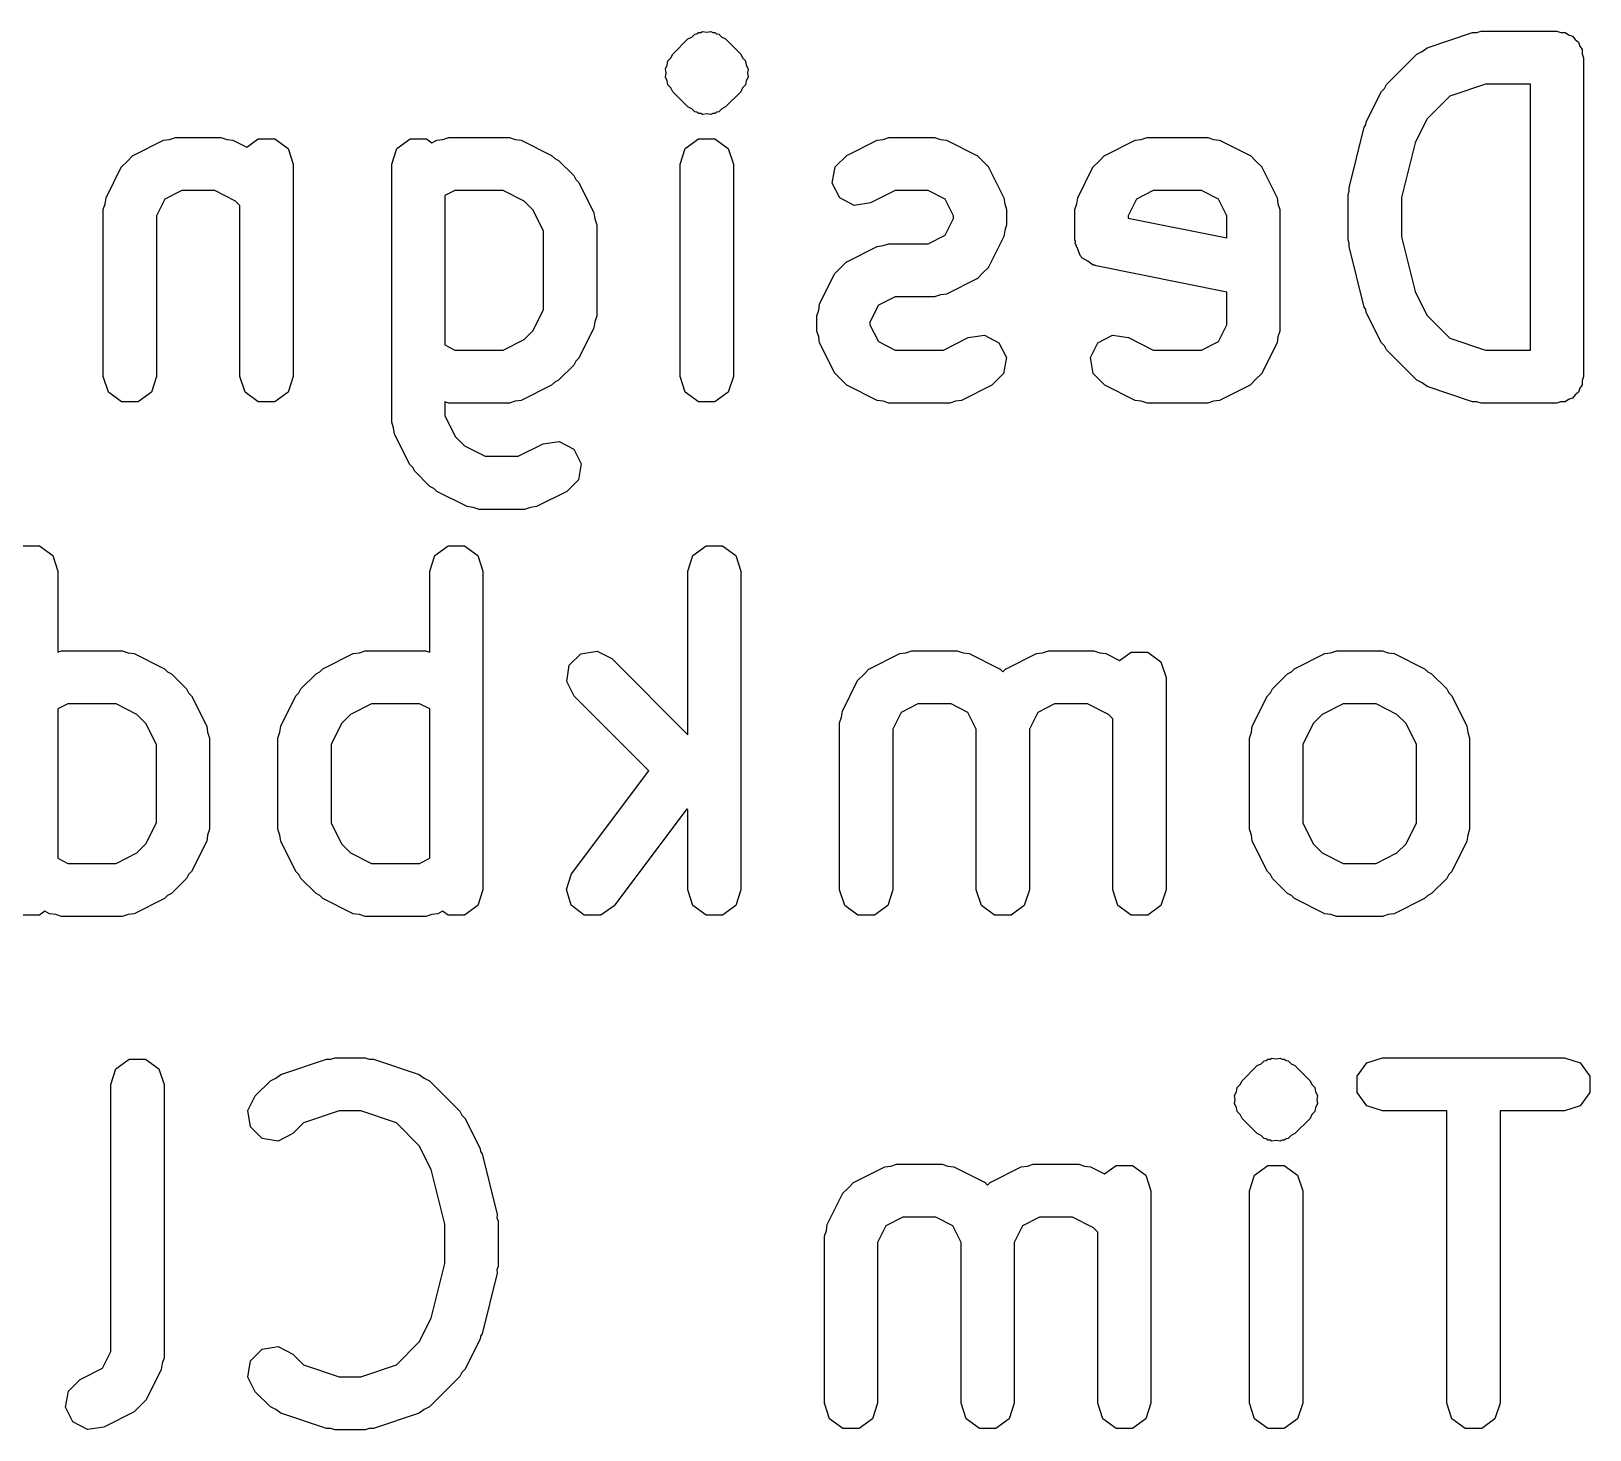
# Model space of a CAD drawing. Extents: x 0 to 132, y -20 to 105.
# Drawn here: x 50.46 to 56.32, y 0.68 to 5.94 of the extents above; entities that cross this region are included whole.
import ezdxf

# ---------------------------------------------------------------- set-up
doc = ezdxf.new("R2010")
doc.units = 0
doc.layers.add('BLACK', color=7, linetype='CONTINUOUS')

msp = doc.modelspace()

# ---------------------------------------------------------------- linework, layer by layer
at = {"layer": 'BLACK', "linetype": 'CONTINUOUS'}
for p, q in [((52.9434, 5.91704), (52.9546, 5.92824)), ((52.9546, 5.92824), (52.9626, 5.92951)), ((52.9626, 5.92951), (52.9691, 5.93425)), ((52.9691, 5.93425), (52.9772, 5.93425)), ((52.9772, 5.93425), (52.9844, 5.93791)), ((52.9844, 5.93791), (53, 5.93543)), ((53, 5.93543), (53.0156, 5.93791)), ((53.0156, 5.93791), (53.0228, 5.93425)), ((53.0228, 5.93425), (53.0309, 5.93425)), ((53.0309, 5.93425), (53.0374, 5.9295)), ((53.0374, 5.9295), (53.0454, 5.92824)), ((53.0454, 5.92824), (53.0566, 5.91704)), ((55.7112, 5.87687), (55.8827, 5.93401)), ((55.8827, 5.93401), (55.8989, 5.93413)), ((55.8989, 5.93413), (55.9143, 5.93914)), ((55.9143, 5.93914), (56.2, 5.93914)), ((56.2, 5.93914), (56.2151, 5.93425)), ((56.2151, 5.93425), (56.2309, 5.93425)), ((56.2309, 5.93425), (56.2437, 5.92494)), ((52.8721, 5.85271), (52.9293, 5.90985)), ((52.9293, 5.90985), (52.9434, 5.91704)), ((53.0566, 5.91704), (53.0707, 5.90985)), ((53.0707, 5.90985), (53.1279, 5.85271)), ((55.6927, 5.86318), (55.7112, 5.87687)), ((56.2437, 5.92494), (56.2588, 5.92005)), ((56.2588, 5.92005), (56.2681, 5.90723)), ((56.2681, 5.90723), (56.2809, 5.89792)), ((56.2809, 5.89792), (56.2858, 5.88286)), ((56.2858, 5.88286), (56.2951, 5.87004)), ((56.2951, 5.87004), (56.2951, 5.85421)), ((52.8441, 5.79764), (52.8513, 5.81175)), ((52.8513, 5.81175), (52.8538, 5.8274)), ((52.8538, 5.8274), (52.865, 5.8386)), ((52.865, 5.8386), (52.8721, 5.85271)), ((53.1279, 5.85271), (53.135, 5.8386)), ((53.135, 5.8386), (53.1462, 5.8274)), ((53.1462, 5.8274), (53.1487, 5.81175)), ((53.1487, 5.81175), (53.1559, 5.79764)), ((55.5579, 5.73842), (55.6721, 5.85271)), ((55.6721, 5.85271), (55.6927, 5.86318)), ((56.2951, 5.85421), (56.3, 5.83914)), ((56.3, 5.83914), (56.3, 4.63914)), ((52.8466, 5.782), (52.8441, 5.79764)), ((52.8441, 5.76636), (52.8466, 5.782)), ((52.8513, 5.75224), (52.8441, 5.76636)), ((52.8538, 5.7366), (52.8513, 5.75224)), ((53.1487, 5.75224), (53.1462, 5.7366)), ((53.1559, 5.76636), (53.1487, 5.75224)), ((53.1559, 5.79764), (53.1534, 5.782)), ((53.1534, 5.782), (53.1559, 5.76636)), ((52.865, 5.7254), (52.8538, 5.7366)), ((52.8721, 5.71129), (52.865, 5.7254)), ((52.9293, 5.65415), (52.8721, 5.71129)), ((53.1279, 5.71129), (53.0707, 5.65415)), ((53.135, 5.7254), (53.1279, 5.71129)), ((53.1462, 5.7366), (53.135, 5.7254)), ((55.482, 5.59815), (55.5391, 5.71244)), ((55.5391, 5.71244), (55.5505, 5.72398)), ((55.5505, 5.72398), (55.5579, 5.73842)), ((55.7969, 5.6946), (55.7108, 5.60848)), ((55.9305, 5.73914), (55.7969, 5.6946)), ((56.1, 5.73914), (55.9305, 5.73914)), ((56.1, 4.73914), (56.1, 5.73914)), ((52.9434, 5.64696), (52.9293, 5.65415)), ((52.9546, 5.63576), (52.9434, 5.64696)), ((52.9626, 5.63449), (52.9546, 5.63576)), ((52.9691, 5.62975), (52.9626, 5.63449)), ((53.0374, 5.6345), (53.0309, 5.62975)), ((53.0454, 5.63576), (53.0374, 5.6345)), ((53.0566, 5.64696), (53.0454, 5.63576)), ((53.0707, 5.65415), (53.0566, 5.64696)), ((52.9772, 5.62975), (52.9691, 5.62975)), ((52.9844, 5.62609), (52.9772, 5.62975)), ((53, 5.62857), (52.9844, 5.62609)), ((53.0156, 5.62609), (53, 5.62857)), ((53.0228, 5.62975), (53.0156, 5.62609)), ((53.0309, 5.62975), (53.0228, 5.62975)), ((55.4173, 5.34911), (55.4744, 5.57768)), ((55.4744, 5.57768), (55.4803, 5.58713)), ((55.4803, 5.58713), (55.482, 5.59815)), ((55.7108, 5.60848), (55.6658, 5.51853)), ((50.841, 5.47144), (50.9553, 5.52858)), ((50.9553, 5.52858), (50.9781, 5.53202)), ((50.9781, 5.53202), (51, 5.53914)), ((51, 5.53914), (51.1714, 5.53914)), ((51.1714, 5.53914), (51.1934, 5.53202)), ((51.1934, 5.53202), (51.2161, 5.52858)), ((51.2161, 5.52858), (51.2683, 5.50252)), ((51.2683, 5.50252), (51.312, 5.53425)), ((51.312, 5.53425), (51.3738, 5.53425)), ((51.3738, 5.53425), (51.4238, 5.49792)), ((51.8334, 5.49792), (51.8834, 5.53425)), ((51.8834, 5.53425), (51.9452, 5.53425)), ((51.9452, 5.53425), (51.9656, 5.51944)), ((51.9656, 5.51944), (51.9838, 5.52858)), ((51.9838, 5.52858), (52.0066, 5.53202)), ((52.0066, 5.53202), (52.0286, 5.53914)), ((52.0286, 5.53914), (52.2571, 5.53914)), ((52.2571, 5.53914), (52.2791, 5.53202)), ((52.2791, 5.53202), (52.3019, 5.52858)), ((52.3019, 5.52858), (52.4161, 5.47144)), ((52.9191, 5.49792), (52.9691, 5.53425)), ((52.9691, 5.53425), (53.0309, 5.53425)), ((53.0309, 5.53425), (53.0809, 5.49792)), ((53.5267, 5.47144), (53.641, 5.52858)), ((53.641, 5.52858), (53.6638, 5.53202)), ((53.6638, 5.53202), (53.6857, 5.53914)), ((53.6857, 5.53914), (53.8571, 5.53914)), ((53.8571, 5.53914), (53.8791, 5.53202)), ((53.8791, 5.53202), (53.9019, 5.52858)), ((53.9019, 5.52858), (54.0161, 5.47144)), ((54.4981, 5.47144), (54.6124, 5.52858)), ((54.6124, 5.52858), (54.6352, 5.53202)), ((54.6352, 5.53202), (54.6571, 5.53914)), ((54.6571, 5.53914), (54.8857, 5.53914)), ((54.8857, 5.53914), (54.9076, 5.53202)), ((54.9076, 5.53202), (54.9304, 5.52858)), ((54.9304, 5.52858), (55.0447, 5.47144)), ((55.6658, 5.51853), (55.6143, 5.31255)), ((50.8185, 5.44925), (50.8396, 5.47075)), ((50.8396, 5.47075), (50.8404, 5.47088)), ((50.8404, 5.47088), (50.841, 5.47144)), ((51.4238, 5.49792), (51.4429, 5.43914)), ((51.8143, 5.43914), (51.8334, 5.49792)), ((52.4161, 5.47144), (52.4277, 5.46007)), ((52.4277, 5.46007), (52.4421, 5.45271)), ((52.9, 5.43914), (52.9191, 5.49792)), ((53.0809, 5.49792), (53.1, 5.43914)), ((53.4827, 5.42807), (53.5267, 5.47144)), ((54.0161, 5.47144), (54.0167, 5.47088)), ((54.0167, 5.47088), (54.0175, 5.47075)), ((54.0175, 5.47075), (54.0386, 5.44929)), ((54.4756, 5.44923), (54.4968, 5.47075)), ((54.4968, 5.47075), (54.4976, 5.47088)), ((54.4976, 5.47088), (54.4981, 5.47144)), ((55.0447, 5.47144), (55.0453, 5.47088)), ((55.0453, 5.47088), (55.0461, 5.47075)), ((55.0461, 5.47075), (55.0672, 5.44928)), ((50.7391, 5.31244), (50.7963, 5.42672)), ((50.7963, 5.42672), (50.7968, 5.42729)), ((50.7968, 5.42729), (50.797, 5.42807)), ((50.797, 5.42807), (50.8185, 5.44925)), ((51.4429, 5.43914), (51.4429, 4.63914)), ((51.8143, 4.46772), (51.8143, 5.43914)), ((52.4421, 5.45271), (52.4993, 5.39557)), ((52.9, 4.63914), (52.9, 5.43914)), ((53.1, 5.43914), (53.1, 4.63914)), ((53.4725, 5.36711), (53.4827, 5.42807)), ((54.0386, 5.44929), (54.0602, 5.42807)), ((54.0602, 5.42807), (54.0603, 5.42729)), ((54.0603, 5.42729), (54.0609, 5.42672)), ((54.0609, 5.42672), (54.118, 5.31244)), ((54.3963, 5.31244), (54.4534, 5.42672)), ((54.4534, 5.42672), (54.454, 5.42729)), ((54.454, 5.42729), (54.4541, 5.42807)), ((54.4541, 5.42807), (54.4756, 5.44923)), ((55.0672, 5.44928), (55.0888, 5.42807)), ((55.0888, 5.42807), (55.0889, 5.42729)), ((55.0889, 5.42729), (55.0894, 5.42672)), ((55.0894, 5.42672), (55.1466, 5.31244)), ((51.0236, 5.33914), (50.9602, 5.30746)), ((51.1478, 5.33914), (51.0236, 5.33914)), ((51.2265, 5.29981), (51.1478, 5.33914)), ((52.0522, 5.33914), (52.0143, 5.3202)), ((52.2335, 5.33914), (52.0522, 5.33914)), ((52.3122, 5.29981), (52.2335, 5.33914)), ((52.4993, 5.39557), (52.5066, 5.38113)), ((52.5066, 5.38113), (52.518, 5.36958)), ((52.518, 5.36958), (52.5752, 5.25529)), ((53.5002, 5.31183), (53.4725, 5.36711)), ((53.7093, 5.33914), (53.6161, 5.29256)), ((53.8335, 5.33914), (53.7093, 5.33914)), ((53.8969, 5.30746), (53.8335, 5.33914)), ((54.6807, 5.33914), (54.6174, 5.30746)), ((54.8621, 5.33914), (54.6807, 5.33914)), ((54.9255, 5.30746), (54.8621, 5.33914)), ((55.4181, 5.3367), (55.4173, 5.34911)), ((50.7286, 5.26771), (50.7357, 5.28964)), ((50.7357, 5.28964), (50.7391, 5.31244)), ((50.9602, 5.30746), (50.9286, 5.24411)), ((51.2429, 5.28344), (51.2265, 5.29981)), ((51.2429, 4.63914), (51.2429, 5.28344)), ((52.0143, 5.3202), (52.0143, 4.75809)), ((52.3464, 5.26562), (52.3122, 5.29981)), ((53.555, 5.28335), (53.5002, 5.31183)), ((53.6161, 5.29256), (53.555, 5.28335)), ((53.9286, 5.24411), (53.8969, 5.30746)), ((54.118, 5.31244), (54.1214, 5.28964)), ((54.1214, 5.28964), (54.1286, 5.26771)), ((54.3857, 5.26771), (54.3928, 5.28964)), ((54.3928, 5.28964), (54.3963, 5.31244)), ((54.6174, 5.30746), (54.5857, 5.24411)), ((54.9571, 5.24411), (54.9255, 5.30746)), ((55.1466, 5.31244), (55.15, 5.28964)), ((55.15, 5.28964), (55.1571, 5.26771)), ((55.4143, 5.32486), (55.4181, 5.3367)), ((55.4143, 5.15343), (55.4143, 5.32486)), ((55.6143, 5.31255), (55.6143, 5.16574)), ((50.7286, 4.63914), (50.7286, 5.26771)), ((50.9286, 5.24411), (50.9286, 4.63914)), ((52.3857, 5.18696), (52.3464, 5.26562)), ((52.5752, 5.25529), (52.5786, 5.2325)), ((52.5786, 5.2325), (52.5857, 5.21057)), ((53.8969, 5.17082), (53.9286, 5.23418)), ((53.9286, 5.23418), (53.9286, 5.24411)), ((54.1286, 5.26771), (54.1286, 5.21057)), ((54.3857, 5.15343), (54.3857, 5.26771)), ((54.5857, 5.24411), (54.5857, 5.23541)), ((54.5857, 5.23541), (54.9571, 5.16112)), ((54.9571, 5.16112), (54.9571, 5.24411)), ((55.1571, 5.26771), (55.1571, 4.81057)), ((52.3857, 4.89132), (52.3857, 5.18696)), ((52.5857, 5.21057), (52.5857, 4.86771)), ((53.8335, 5.13914), (53.8969, 5.17082)), ((54.118, 5.16585), (54.0609, 5.05157)), ((54.1214, 5.18864), (54.118, 5.16585)), ((54.1286, 5.21057), (54.1214, 5.18864)), ((55.6143, 5.16574), (55.6658, 4.95976)), ((53.5267, 5.07144), (53.641, 5.12859)), ((53.641, 5.12859), (53.6638, 5.13202)), ((53.6638, 5.13202), (53.6857, 5.13914)), ((53.6857, 5.13914), (53.8335, 5.13914)), ((54.3876, 5.14769), (54.3857, 5.15343)), ((54.3864, 5.14178), (54.3876, 5.14769)), ((54.397, 5.11875), (54.3864, 5.14178)), ((54.4048, 5.09465), (54.397, 5.11875)), ((55.4181, 5.14159), (55.4143, 5.15343)), ((55.4173, 5.12918), (55.4181, 5.14159)), ((55.4744, 4.9006), (55.4173, 5.12918)), ((53.4827, 5.02807), (53.5042, 5.04925)), ((53.5042, 5.04925), (53.5254, 5.07075)), ((53.5254, 5.07075), (53.5261, 5.07088)), ((53.5261, 5.07088), (53.5267, 5.07144)), ((54.0602, 5.05021), (54.0387, 5.02902)), ((54.0603, 5.051), (54.0602, 5.05021)), ((54.0609, 5.05157), (54.0603, 5.051)), ((54.4097, 5.0911), (54.4048, 5.09465)), ((54.4122, 5.08563), (54.4097, 5.0911)), ((54.4343, 5.07322), (54.4122, 5.08563)), ((54.4548, 5.05832), (54.4343, 5.07322)), ((54.4608, 5.05832), (54.4548, 5.05832)), ((54.4661, 5.05537), (54.4608, 5.05832)), ((54.9571, 4.95716), (54.4661, 5.05537)), ((53.4248, 4.91244), (53.482, 5.02672)), ((53.482, 5.02672), (53.4825, 5.02729)), ((53.4825, 5.02729), (53.4827, 5.02807)), ((54.0161, 5.00684), (53.9019, 4.9497)), ((54.0167, 5.0074), (54.0161, 5.00684)), ((54.0175, 5.00753), (54.0167, 5.0074)), ((54.0387, 5.02902), (54.0175, 5.00753)), ((53.7093, 4.93914), (53.646, 4.90747)), ((53.8571, 4.93914), (53.7093, 4.93914)), ((53.8791, 4.94627), (53.8571, 4.93914)), ((53.9019, 4.9497), (53.8791, 4.94627)), ((54.9571, 4.83418), (54.9571, 4.95716)), ((55.6658, 4.95976), (55.7108, 4.86981)), ((52.3464, 4.81266), (52.3857, 4.89132)), ((53.4143, 4.86771), (53.4214, 4.88964)), ((53.4214, 4.88964), (53.4248, 4.91244)), ((53.646, 4.90747), (53.6143, 4.84411)), ((55.4803, 4.89116), (55.4744, 4.9006)), ((55.482, 4.88014), (55.4803, 4.89116)), ((55.5391, 4.76585), (55.482, 4.88014)), ((55.7108, 4.86981), (55.7969, 4.78369)), ((52.3122, 4.77847), (52.3464, 4.81266)), ((52.5752, 4.82299), (52.518, 4.70871)), ((52.5786, 4.84579), (52.5752, 4.82299)), ((52.5857, 4.86771), (52.5786, 4.84579)), ((53.4143, 4.81057), (53.4143, 4.86771)), ((53.6143, 4.84411), (53.6143, 4.83418)), ((53.6143, 4.83418), (53.646, 4.77082)), ((54.9255, 4.77082), (54.9571, 4.83418)), ((52.0143, 4.75809), (52.0522, 4.73914)), ((52.2335, 4.73914), (52.3122, 4.77847)), ((53.4214, 4.78864), (53.4143, 4.81057)), ((53.4248, 4.76585), (53.4214, 4.78864)), ((53.482, 4.65156), (53.4248, 4.76585)), ((53.646, 4.77082), (53.7093, 4.73914)), ((53.8907, 4.73914), (53.9838, 4.78573)), ((53.9838, 4.78573), (54.045, 4.79493)), ((54.045, 4.79493), (54.0998, 4.76646)), ((54.0998, 4.76646), (54.1275, 4.71118)), ((54.444, 4.71118), (54.4716, 4.76646)), ((54.4716, 4.76646), (54.5265, 4.79493)), ((54.5265, 4.79493), (54.5876, 4.78573)), ((54.5876, 4.78573), (54.6807, 4.73914)), ((54.8621, 4.73914), (54.9255, 4.77082)), ((55.1466, 4.76585), (55.0894, 4.65157)), ((55.15, 4.78864), (55.1466, 4.76585)), ((55.1571, 4.81057), (55.15, 4.78864)), ((55.5505, 4.7543), (55.5391, 4.76585)), ((55.5579, 4.73986), (55.5505, 4.7543)), ((55.7969, 4.78369), (55.9305, 4.73914)), ((52.0522, 4.73914), (52.2335, 4.73914)), ((52.5066, 4.69716), (52.4993, 4.68272)), ((52.518, 4.70871), (52.5066, 4.69716)), ((53.7093, 4.73914), (53.8907, 4.73914)), ((54.1275, 4.71118), (54.1173, 4.65021)), ((54.4541, 4.65021), (54.444, 4.71118)), ((54.6807, 4.73914), (54.8621, 4.73914)), ((55.6721, 4.62558), (55.5579, 4.73986)), ((55.9305, 4.73914), (56.1, 4.73914)), ((50.7477, 4.58036), (50.7286, 4.63914)), ((50.9286, 4.63914), (50.9095, 4.58036)), ((51.262, 4.58036), (51.2429, 4.63914)), ((51.4429, 4.63914), (51.4238, 4.58036)), ((52.4993, 4.68272), (52.4421, 4.62558)), ((52.9191, 4.58036), (52.9, 4.63914)), ((53.1, 4.63914), (53.0809, 4.58036)), ((53.4825, 4.651), (53.482, 4.65156)), ((53.4827, 4.65021), (53.4825, 4.651)), ((53.5042, 4.62905), (53.4827, 4.65021)), ((54.1173, 4.65021), (54.0733, 4.60684)), ((54.4981, 4.60684), (54.4541, 4.65021)), ((55.0888, 4.65021), (55.0672, 4.629)), ((55.0889, 4.651), (55.0888, 4.65021)), ((55.0894, 4.65157), (55.0889, 4.651)), ((56.3, 4.63914), (56.2951, 4.62408)), ((50.7977, 4.54404), (50.7477, 4.58036)), ((50.9095, 4.58036), (50.8595, 4.54404)), ((51.312, 4.54404), (51.262, 4.58036)), ((51.4238, 4.58036), (51.3738, 4.54404)), ((52.4161, 4.60684), (52.3019, 4.5497)), ((52.4277, 4.61822), (52.4161, 4.60684)), ((52.4421, 4.62558), (52.4277, 4.61822)), ((52.9691, 4.54404), (52.9191, 4.58036)), ((53.0809, 4.58036), (53.0309, 4.54404)), ((53.5254, 4.60753), (53.5042, 4.62905)), ((53.5261, 4.6074), (53.5254, 4.60753)), ((53.5267, 4.60684), (53.5261, 4.6074)), ((53.641, 4.5497), (53.5267, 4.60684)), ((54.0733, 4.60684), (53.959, 4.5497)), ((54.6124, 4.5497), (54.4981, 4.60684)), ((55.0447, 4.60684), (54.9304, 4.5497)), ((55.0453, 4.6074), (55.0447, 4.60684)), ((55.0461, 4.60753), (55.0453, 4.6074)), ((55.0672, 4.629), (55.0461, 4.60753)), ((55.6927, 4.61511), (55.6721, 4.62558)), ((55.7112, 4.60142), (55.6927, 4.61511)), ((55.8827, 4.54427), (55.7112, 4.60142)), ((56.2809, 4.58036), (56.2681, 4.57105)), ((56.2858, 4.59543), (56.2809, 4.58036)), ((56.2951, 4.60824), (56.2858, 4.59543)), ((56.2951, 4.62408), (56.2951, 4.60824)), ((50.8595, 4.54404), (50.7977, 4.54404)), ((51.3738, 4.54404), (51.312, 4.54404)), ((52.0286, 4.53914), (52.0143, 4.54378)), ((52.0143, 4.54378), (52.0143, 4.49132)), ((52.2571, 4.53914), (52.0286, 4.53914)), ((52.2791, 4.54627), (52.2571, 4.53914)), ((52.3019, 4.5497), (52.2791, 4.54627)), ((53.0309, 4.54404), (52.9691, 4.54404)), ((53.6638, 4.54627), (53.641, 4.5497)), ((53.6857, 4.53914), (53.6638, 4.54627)), ((53.9143, 4.53914), (53.6857, 4.53914)), ((53.9362, 4.54627), (53.9143, 4.53914)), ((53.959, 4.5497), (53.9362, 4.54627)), ((54.6352, 4.54627), (54.6124, 4.5497)), ((54.6571, 4.53914), (54.6352, 4.54627)), ((54.8857, 4.53914), (54.6571, 4.53914)), ((54.9076, 4.54627), (54.8857, 4.53914)), ((54.9304, 4.5497), (54.9076, 4.54627)), ((55.8989, 4.54415), (55.8827, 4.54427)), ((55.9143, 4.53914), (55.8989, 4.54415)), ((56.2, 4.53914), (55.9143, 4.53914)), ((56.2151, 4.54404), (56.2, 4.53914)), ((56.2309, 4.54404), (56.2151, 4.54404)), ((56.2437, 4.55335), (56.2309, 4.54404)), ((56.2588, 4.55824), (56.2437, 4.55335)), ((56.2681, 4.57105), (56.2588, 4.55824)), ((51.8214, 4.44579), (51.8143, 4.46772)), ((52.0143, 4.49132), (52.0536, 4.41266)), ((51.8248, 4.42299), (51.8214, 4.44579)), ((51.882, 4.30871), (51.8248, 4.42299)), ((52.0536, 4.41266), (52.0878, 4.37847)), ((52.0878, 4.37847), (52.1665, 4.33914)), ((52.2907, 4.33914), (52.3838, 4.38573)), ((52.3838, 4.38573), (52.445, 4.39493)), ((52.445, 4.39493), (52.4998, 4.36646)), ((52.4998, 4.36646), (52.5275, 4.31118)), ((51.8934, 4.29716), (51.882, 4.30871)), ((51.9007, 4.28272), (51.8934, 4.29716)), ((51.9579, 4.22558), (51.9007, 4.28272)), ((52.1665, 4.33914), (52.2907, 4.33914)), ((52.5275, 4.31118), (52.5173, 4.25021)), ((51.9723, 4.21822), (51.9579, 4.22558)), ((52.5173, 4.25021), (52.4733, 4.20684)), ((51.9838, 4.20684), (51.9723, 4.21822)), ((52.0981, 4.1497), (51.9838, 4.20684)), ((52.4733, 4.20684), (52.359, 4.1497)), ((52.1209, 4.14627), (52.0981, 4.1497)), ((52.1429, 4.13914), (52.1209, 4.14627)), ((52.3143, 4.13914), (52.1429, 4.13914)), ((52.3362, 4.14627), (52.3143, 4.13914)), ((52.359, 4.1497), (52.3362, 4.14627)), ((50.4262, 4.00225), (50.488, 4.00225)), ((50.488, 4.00225), (50.538, 3.96592)), ((51.9762, 3.96592), (52.0262, 4.00225)), ((52.0262, 4.00225), (52.088, 4.00225)), ((52.088, 4.00225), (52.138, 3.96592)), ((52.9477, 3.96592), (52.9977, 4.00225)), ((52.9977, 4.00225), (53.0595, 4.00225)), ((53.0595, 4.00225), (53.1095, 3.96592)), ((50.538, 3.96592), (50.5571, 3.90714)), ((51.9571, 3.90714), (51.9762, 3.96592)), ((52.138, 3.96592), (52.1571, 3.90714)), ((52.9286, 3.90714), (52.9477, 3.96592)), ((53.1095, 3.96592), (53.1286, 3.90714)), ((50.5571, 3.90714), (50.5571, 3.6025)), ((51.9571, 3.6025), (51.9571, 3.90714)), ((52.1571, 3.90714), (52.1571, 2.70714)), ((52.9286, 3.29142), (52.9286, 3.90714)), ((53.1286, 3.90714), (53.1286, 2.70714)), ((50.5571, 3.6025), (50.5714, 3.60714)), ((50.5714, 3.60714), (50.8, 3.60714)), ((50.8, 3.60714), (50.8219, 3.60002)), ((50.8219, 3.60002), (50.8447, 3.59658)), ((50.8447, 3.59658), (50.959, 3.53944)), ((51.5553, 3.53944), (51.6696, 3.59658)), ((51.6696, 3.59658), (51.6924, 3.60002)), ((51.6924, 3.60002), (51.7143, 3.60714)), ((51.7143, 3.60714), (51.9429, 3.60714)), ((51.9429, 3.60714), (51.9571, 3.6025)), ((52.4823, 3.55254), (52.526, 3.59624)), ((52.526, 3.59624), (52.5871, 3.60591)), ((52.5871, 3.60591), (52.6421, 3.57785)), ((53.6124, 3.53944), (53.7267, 3.59658)), ((53.7267, 3.59658), (53.7495, 3.60002)), ((53.7495, 3.60002), (53.7714, 3.60714)), ((53.7714, 3.60714), (53.9429, 3.60714)), ((53.9429, 3.60714), (53.9648, 3.60002)), ((53.9648, 3.60002), (53.9876, 3.59658)), ((53.9876, 3.59658), (54.1019, 3.53944)), ((54.1267, 3.53944), (54.241, 3.59658)), ((54.241, 3.59658), (54.2638, 3.60002)), ((54.2638, 3.60002), (54.2857, 3.60714)), ((54.2857, 3.60714), (54.4571, 3.60714)), ((54.4571, 3.60714), (54.4791, 3.60002)), ((54.4791, 3.60002), (54.5019, 3.59658)), ((54.5019, 3.59658), (54.554, 3.57052)), ((54.554, 3.57052), (54.5977, 3.60225)), ((54.5977, 3.60225), (54.6595, 3.60225)), ((54.6595, 3.60225), (54.7095, 3.56592)), ((55.2124, 3.53944), (55.3267, 3.59658)), ((55.3267, 3.59658), (55.3495, 3.60002)), ((55.3495, 3.60002), (55.3714, 3.60714)), ((55.3714, 3.60714), (55.5429, 3.60714)), ((55.5429, 3.60714), (55.5648, 3.60002)), ((55.5648, 3.60002), (55.5876, 3.59658)), ((55.5876, 3.59658), (55.7019, 3.53944)), ((50.959, 3.53944), (50.9706, 3.52807)), ((50.9706, 3.52807), (50.985, 3.52071)), ((50.985, 3.52071), (51.0421, 3.46357)), ((51.4721, 3.46357), (51.5293, 3.52071)), ((51.5293, 3.52071), (51.5437, 3.52807)), ((51.5437, 3.52807), (51.5553, 3.53944)), ((52.4727, 3.4915), (52.4823, 3.55254)), ((52.6421, 3.57785), (52.9286, 3.29142)), ((53.5899, 3.51725), (53.6111, 3.53875)), ((53.6111, 3.53875), (53.6119, 3.53888)), ((53.6119, 3.53888), (53.6124, 3.53944)), ((54.1019, 3.53944), (54.1024, 3.53889)), ((54.1024, 3.53889), (54.1032, 3.53875)), ((54.1032, 3.53875), (54.1143, 3.52751)), ((54.1143, 3.52751), (54.1254, 3.53875)), ((54.1254, 3.53875), (54.1261, 3.53889)), ((54.1261, 3.53889), (54.1267, 3.53944)), ((54.7095, 3.56592), (54.7286, 3.50714)), ((55.1293, 3.46357), (55.1864, 3.52071)), ((55.1864, 3.52071), (55.2009, 3.52807)), ((55.2009, 3.52807), (55.2124, 3.53944)), ((55.7019, 3.53944), (55.7134, 3.52807)), ((55.7134, 3.52807), (55.7279, 3.52071)), ((55.7279, 3.52071), (55.785, 3.46357)), ((51.0421, 3.46357), (51.0495, 3.44913)), ((51.4648, 3.44913), (51.4721, 3.46357)), ((52.5007, 3.43643), (52.4727, 3.4915)), ((53.5106, 3.38044), (53.5677, 3.49472)), ((53.5677, 3.49472), (53.5683, 3.49529)), ((53.5683, 3.49529), (53.5684, 3.49607)), ((53.5684, 3.49607), (53.5899, 3.51725)), ((54.7286, 3.50714), (54.7286, 2.70714)), ((55.1219, 3.44913), (55.1293, 3.46357)), ((55.785, 3.46357), (55.7924, 3.44913)), ((50.595, 3.40714), (50.5571, 3.3882)), ((50.7764, 3.40714), (50.595, 3.40714)), ((50.855, 3.36781), (50.7764, 3.40714)), ((51.0495, 3.44913), (51.0609, 3.43758)), ((51.0609, 3.43758), (51.118, 3.32329)), ((51.3963, 3.32329), (51.4534, 3.43758)), ((51.4534, 3.43758), (51.4648, 3.44913)), ((51.7379, 3.40714), (51.6592, 3.36782)), ((51.9193, 3.40714), (51.7379, 3.40714)), ((51.9571, 3.3882), (51.9193, 3.40714)), ((52.7822, 3.1549), (52.5007, 3.43643)), ((53.795, 3.40714), (53.7317, 3.37546)), ((53.9193, 3.40714), (53.795, 3.40714)), ((53.9826, 3.37546), (53.9193, 3.40714)), ((54.3093, 3.40714), (54.246, 3.37546)), ((54.4335, 3.40714), (54.3093, 3.40714)), ((54.5122, 3.36781), (54.4335, 3.40714)), ((55.0534, 3.32329), (55.1106, 3.43758)), ((55.1106, 3.43758), (55.1219, 3.44913)), ((55.395, 3.40714), (55.3164, 3.36781)), ((55.5193, 3.40714), (55.395, 3.40714)), ((55.5979, 3.36781), (55.5193, 3.40714)), ((55.7924, 3.44913), (55.8037, 3.43758)), ((55.8037, 3.43758), (55.8609, 3.32329)), ((50.5571, 3.3882), (50.5571, 2.82609)), ((50.8892, 3.33362), (50.855, 3.36781)), ((51.6592, 3.36782), (51.625, 3.33362)), ((51.9571, 2.82609), (51.9571, 3.3882)), ((53.5, 3.33571), (53.5071, 3.35764)), ((53.5071, 3.35764), (53.5106, 3.38044)), ((53.7317, 3.37546), (53.7, 3.31211)), ((54.0143, 3.31211), (53.9826, 3.37546)), ((54.246, 3.37546), (54.2143, 3.31211)), ((54.5286, 3.35144), (54.5122, 3.36781)), ((54.5286, 2.70714), (54.5286, 3.35144)), ((55.3164, 3.36781), (55.2822, 3.33362)), ((55.6321, 3.33362), (55.5979, 3.36781)), ((50.9286, 3.25496), (50.8892, 3.33362)), ((51.118, 3.32329), (51.1214, 3.3005)), ((51.1214, 3.3005), (51.1286, 3.27857)), ((51.3857, 3.27857), (51.3928, 3.3005)), ((51.3928, 3.3005), (51.3963, 3.32329)), ((51.625, 3.33362), (51.5857, 3.25497)), ((53.5, 2.70714), (53.5, 3.33571)), ((53.7, 3.31211), (53.7, 2.70714)), ((54.0143, 2.70714), (54.0143, 3.31211)), ((54.2143, 3.31211), (54.2143, 2.70714)), ((55.0429, 3.27857), (55.05, 3.3005)), ((55.05, 3.3005), (55.0534, 3.32329)), ((55.2822, 3.33362), (55.2429, 3.25497)), ((55.6714, 3.25496), (55.6321, 3.33362)), ((55.8609, 3.32329), (55.8643, 3.3005)), ((55.8643, 3.3005), (55.8714, 3.27857)), ((50.9286, 2.95932), (50.9286, 3.25496)), ((51.1286, 3.27857), (51.1286, 2.93572)), ((51.3857, 2.93572), (51.3857, 3.27857)), ((51.5857, 3.25497), (51.5857, 2.95932)), ((55.0429, 2.93572), (55.0429, 3.27857)), ((55.2429, 3.25497), (55.2429, 2.95932)), ((55.6714, 2.95932), (55.6714, 3.25496)), ((55.8714, 3.27857), (55.8714, 2.93572)), ((52.4914, 2.76714), (52.7822, 3.1549)), ((52.9251, 3.01205), (52.6514, 2.64714)), ((52.9286, 3.00858), (52.9251, 3.01205)), ((52.9286, 2.70714), (52.9286, 3.00858)), ((50.8892, 2.88066), (50.9286, 2.95932)), ((51.1286, 2.93572), (51.1214, 2.91379)), ((51.3928, 2.91379), (51.3857, 2.93572)), ((51.5857, 2.95932), (51.625, 2.88066)), ((55.05, 2.91379), (55.0429, 2.93572)), ((55.2429, 2.95932), (55.2822, 2.88066)), ((55.6321, 2.88066), (55.6714, 2.95932)), ((55.8714, 2.93572), (55.8643, 2.91379)), ((50.8551, 2.84647), (50.8892, 2.88066)), ((51.118, 2.89099), (51.0609, 2.77671)), ((51.1214, 2.91379), (51.118, 2.89099)), ((51.3963, 2.89099), (51.3928, 2.91379)), ((51.4534, 2.77671), (51.3963, 2.89099)), ((51.625, 2.88066), (51.6592, 2.84647)), ((55.0534, 2.89099), (55.05, 2.91379)), ((55.1106, 2.77671), (55.0534, 2.89099)), ((55.2822, 2.88066), (55.3164, 2.84647)), ((55.5979, 2.84647), (55.6321, 2.88066)), ((55.8609, 2.89099), (55.8037, 2.77671)), ((55.8643, 2.91379), (55.8609, 2.89099)), ((50.5571, 2.82609), (50.595, 2.80714)), ((50.7764, 2.80714), (50.8551, 2.84647)), ((51.6592, 2.84647), (51.7379, 2.80714)), ((51.9193, 2.80714), (51.9571, 2.82609)), ((55.3164, 2.84647), (55.395, 2.80714)), ((55.5193, 2.80714), (55.5979, 2.84647)), ((50.595, 2.80714), (50.7764, 2.80714)), ((51.0495, 2.76516), (51.0421, 2.75072)), ((51.0609, 2.77671), (51.0495, 2.76516)), ((51.4648, 2.76516), (51.4534, 2.77671)), ((51.4721, 2.75072), (51.4648, 2.76516)), ((51.7379, 2.80714), (51.9193, 2.80714)), ((52.4714, 2.70866), (52.4914, 2.76714)), ((55.1219, 2.76516), (55.1106, 2.77671)), ((55.1293, 2.75072), (55.1219, 2.76516)), ((55.395, 2.80714), (55.5193, 2.80714)), ((55.7924, 2.76516), (55.785, 2.75072)), ((55.8037, 2.77671), (55.7924, 2.76516)), ((51.0421, 2.75072), (50.985, 2.69358)), ((51.5293, 2.69358), (51.4721, 2.75072)), ((52.1571, 2.70714), (52.138, 2.64836)), ((52.4896, 2.6496), (52.4714, 2.70866)), ((52.9477, 2.64837), (52.9286, 2.70714)), ((53.1286, 2.70714), (53.1095, 2.64836)), ((53.5191, 2.64836), (53.5, 2.70714)), ((53.7, 2.70714), (53.6809, 2.64836)), ((54.0334, 2.64836), (54.0143, 2.70714)), ((54.2143, 2.70714), (54.1952, 2.64836)), ((54.5477, 2.64837), (54.5286, 2.70714)), ((54.7286, 2.70714), (54.7095, 2.64836)), ((55.1864, 2.69358), (55.1293, 2.75072)), ((55.785, 2.75072), (55.7279, 2.69358)), ((50.959, 2.67484), (50.8447, 2.6177)), ((50.9706, 2.68622), (50.959, 2.67484)), ((50.985, 2.69358), (50.9706, 2.68622)), ((51.5437, 2.68622), (51.5293, 2.69358)), ((51.5553, 2.67484), (51.5437, 2.68622)), ((51.6696, 2.6177), (51.5553, 2.67484)), ((52.138, 2.64836), (52.088, 2.61204)), ((52.5391, 2.61252), (52.4896, 2.6496)), ((52.6514, 2.64714), (52.6009, 2.61158)), ((52.9977, 2.61204), (52.9477, 2.64837)), ((53.1095, 2.64836), (53.0595, 2.61204)), ((53.5691, 2.61204), (53.5191, 2.64836)), ((53.6809, 2.64836), (53.6309, 2.61204)), ((54.0834, 2.61204), (54.0334, 2.64836)), ((54.1952, 2.64836), (54.1452, 2.61204)), ((54.5977, 2.61204), (54.5477, 2.64837)), ((54.7095, 2.64836), (54.6595, 2.61204)), ((55.2009, 2.68622), (55.1864, 2.69358)), ((55.2124, 2.67484), (55.2009, 2.68622)), ((55.3267, 2.6177), (55.2124, 2.67484)), ((55.7019, 2.67484), (55.5876, 2.6177)), ((55.7134, 2.68622), (55.7019, 2.67484)), ((55.7279, 2.69358), (55.7134, 2.68622)), ((50.488, 2.61204), (50.4262, 2.61204)), ((50.5084, 2.62684), (50.488, 2.61204)), ((50.5267, 2.6177), (50.5084, 2.62684)), ((50.5495, 2.61427), (50.5267, 2.6177)), ((50.5714, 2.60714), (50.5495, 2.61427)), ((50.8, 2.60714), (50.5714, 2.60714)), ((50.8219, 2.61427), (50.8, 2.60714)), ((50.8447, 2.6177), (50.8219, 2.61427)), ((51.6924, 2.61427), (51.6696, 2.6177)), ((51.7143, 2.60714), (51.6924, 2.61427)), ((51.9429, 2.60714), (51.7143, 2.60714)), ((51.9648, 2.61427), (51.9429, 2.60714)), ((51.9876, 2.6177), (51.9648, 2.61427)), ((52.0059, 2.62684), (51.9876, 2.6177)), ((52.0262, 2.61204), (52.0059, 2.62684)), ((52.088, 2.61204), (52.0262, 2.61204)), ((52.6009, 2.61158), (52.5391, 2.61252)), ((53.0595, 2.61204), (52.9977, 2.61204)), ((53.6309, 2.61204), (53.5691, 2.61204)), ((54.1452, 2.61204), (54.0834, 2.61204)), ((54.6595, 2.61204), (54.5977, 2.61204)), ((55.3495, 2.61427), (55.3267, 2.6177)), ((55.3714, 2.60714), (55.3495, 2.61427)), ((55.5429, 2.60714), (55.3714, 2.60714)), ((55.5648, 2.61427), (55.5429, 2.60714)), ((55.5876, 2.6177), (55.5648, 2.61427)), ((50.7762, 2.03392), (50.8262, 2.07025)), ((50.8262, 2.07025), (50.888, 2.07025)), ((50.888, 2.07025), (50.938, 2.03392)), ((51.3969, 2.01287), (51.5684, 2.07001)), ((51.5684, 2.07001), (51.5846, 2.07013)), ((51.5846, 2.07013), (51.6, 2.07514)), ((51.6, 2.07514), (51.7143, 2.07514)), ((51.7143, 2.07514), (51.7297, 2.07013)), ((51.7297, 2.07013), (51.7459, 2.07001)), ((51.7459, 2.07001), (51.9173, 2.01287)), ((55.0863, 2.05304), (55.0975, 2.06424)), ((55.0975, 2.06424), (55.1054, 2.06551)), ((55.1054, 2.06551), (55.112, 2.07025)), ((55.112, 2.07025), (55.12, 2.07025)), ((55.12, 2.07025), (55.1272, 2.07391)), ((55.1272, 2.07391), (55.1429, 2.07143)), ((55.1429, 2.07143), (55.1585, 2.07391)), ((55.1585, 2.07391), (55.1657, 2.07025)), ((55.1657, 2.07025), (55.1738, 2.07025)), ((55.1738, 2.07025), (55.1803, 2.0655)), ((55.1803, 2.0655), (55.1883, 2.06424)), ((55.1883, 2.06424), (55.1995, 2.05304)), ((55.4478, 2.00604), (55.4841, 2.05605)), ((55.4841, 2.05605), (55.5429, 2.07514)), ((55.5429, 2.07514), (56.2286, 2.07514)), ((56.2286, 2.07514), (56.2873, 2.05605)), ((56.2873, 2.05605), (56.3237, 2.00604)), ((50.7571, 1.97514), (50.7762, 2.03392)), ((50.938, 2.03392), (50.9571, 1.97514)), ((51.3579, 1.98871), (51.3784, 1.99918)), ((51.3784, 1.99918), (51.3969, 2.01287)), ((51.9173, 2.01287), (51.9359, 1.99918)), ((51.9359, 1.99918), (51.9564, 1.98871)), ((55.015, 1.98871), (55.0721, 2.04585)), ((55.0721, 2.04585), (55.0863, 2.05304)), ((55.1995, 2.05304), (55.2136, 2.04585)), ((55.2136, 2.04585), (55.2707, 1.98871)), ((55.4478, 1.94424), (55.4478, 2.00604)), ((56.3237, 2.00604), (56.3237, 1.94424)), ((50.7571, 0.970178), (50.7571, 1.97514)), ((50.9571, 1.97514), (50.9571, 0.946572)), ((51.3007, 1.93157), (51.3579, 1.98871)), ((51.9564, 1.98871), (52.0707, 1.87443)), ((54.9869, 1.93364), (54.9941, 1.94775)), ((54.9941, 1.94775), (54.9966, 1.9634)), ((54.9966, 1.9634), (55.0078, 1.9746)), ((55.0078, 1.9746), (55.015, 1.98871)), ((55.2707, 1.98871), (55.2779, 1.9746)), ((55.2779, 1.9746), (55.2891, 1.9634)), ((55.2891, 1.9634), (55.2916, 1.94775)), ((55.2916, 1.94775), (55.2988, 1.93364)), ((55.4841, 1.89424), (55.4478, 1.94424)), ((56.3237, 1.94424), (56.2873, 1.89424)), ((51.2727, 1.8765), (51.3007, 1.93157)), ((54.9894, 1.918), (54.9869, 1.93364)), ((54.9869, 1.90236), (54.9894, 1.918)), ((54.9941, 1.88824), (54.9869, 1.90236)), ((54.9966, 1.8726), (54.9941, 1.88824)), ((55.2916, 1.88824), (55.2891, 1.8726)), ((55.2988, 1.90236), (55.2916, 1.88824)), ((55.2988, 1.93364), (55.2963, 1.918)), ((55.2963, 1.918), (55.2988, 1.90236)), ((55.5429, 1.87514), (55.4841, 1.89424)), ((56.2873, 1.89424), (56.2286, 1.87514)), ((51.2823, 1.81546), (51.2727, 1.8765)), ((51.4826, 1.8306), (51.4421, 1.79015)), ((51.6162, 1.87514), (51.4826, 1.8306)), ((51.6981, 1.87514), (51.6162, 1.87514)), ((51.8317, 1.8306), (51.6981, 1.87514)), ((51.9178, 1.74448), (51.8317, 1.8306)), ((52.0707, 1.87443), (52.0781, 1.85998)), ((52.0781, 1.85998), (52.0894, 1.84843)), ((52.0894, 1.84843), (52.1466, 1.73415)), ((55.0078, 1.8614), (54.9966, 1.8726)), ((55.015, 1.84729), (55.0078, 1.8614)), ((55.0721, 1.79015), (55.015, 1.84729)), ((55.2707, 1.84729), (55.2136, 1.79015)), ((55.2779, 1.8614), (55.2707, 1.84729)), ((55.2891, 1.8726), (55.2779, 1.8614)), ((55.7857, 1.87514), (55.5429, 1.87514)), ((55.7857, 0.775143), (55.7857, 1.87514)), ((56.2286, 1.87514), (55.9857, 1.87514)), ((55.9857, 1.87514), (55.9857, 0.775143)), ((51.326, 1.77176), (51.2823, 1.81546)), ((51.3871, 1.76209), (51.326, 1.77176)), ((51.4421, 1.79015), (51.3871, 1.76209)), ((55.0863, 1.78296), (55.0721, 1.79015)), ((55.0975, 1.77176), (55.0863, 1.78296)), ((55.1054, 1.7705), (55.0975, 1.77176)), ((55.112, 1.76575), (55.1054, 1.7705)), ((55.12, 1.76575), (55.112, 1.76575)), ((55.1272, 1.76209), (55.12, 1.76575)), ((55.1429, 1.76457), (55.1272, 1.76209)), ((55.1585, 1.76209), (55.1429, 1.76457)), ((55.1657, 1.76575), (55.1585, 1.76209)), ((55.1738, 1.76575), (55.1657, 1.76575)), ((55.1803, 1.7705), (55.1738, 1.76575)), ((55.1883, 1.77176), (55.1803, 1.7705)), ((55.1995, 1.78296), (55.1883, 1.77176)), ((55.2136, 1.79015), (55.1995, 1.78296)), ((51.9628, 1.65453), (51.9178, 1.74448)), ((52.1466, 1.73415), (52.1482, 1.72313)), ((52.1482, 1.72313), (52.1542, 1.71368)), ((52.1542, 1.71368), (52.2113, 1.48511)), ((52.0143, 1.44854), (51.9628, 1.65453)), ((53.5553, 1.60744), (53.6696, 1.66458)), ((53.6696, 1.66458), (53.6924, 1.66802)), ((53.6924, 1.66802), (53.7143, 1.67514)), ((53.7143, 1.67514), (53.8857, 1.67514)), ((53.8857, 1.67514), (53.9076, 1.66802)), ((53.9076, 1.66802), (53.9304, 1.66458)), ((53.9304, 1.66458), (54.0447, 1.60744)), ((54.0696, 1.60744), (54.1838, 1.66458)), ((54.1838, 1.66458), (54.2066, 1.66802)), ((54.2066, 1.66802), (54.2286, 1.67514)), ((54.2286, 1.67514), (54.4, 1.67514)), ((54.4, 1.67514), (54.4219, 1.66802)), ((54.4219, 1.66802), (54.4447, 1.66458)), ((54.4447, 1.66458), (54.4969, 1.63852)), ((54.4969, 1.63852), (54.5405, 1.67025)), ((54.5405, 1.67025), (54.6023, 1.67025)), ((54.6023, 1.67025), (54.6523, 1.63392)), ((55.062, 1.63392), (55.112, 1.67025)), ((55.112, 1.67025), (55.1738, 1.67025)), ((55.1738, 1.67025), (55.2238, 1.63392)), ((53.5112, 1.56407), (53.5327, 1.58523)), ((53.5327, 1.58523), (53.5539, 1.60675)), ((53.5539, 1.60675), (53.5547, 1.60688)), ((53.5547, 1.60688), (53.5553, 1.60744)), ((54.0447, 1.60744), (54.0453, 1.60688)), ((54.0453, 1.60688), (54.0461, 1.60675)), ((54.0461, 1.60675), (54.0571, 1.59552)), ((54.0571, 1.59552), (54.0682, 1.60675)), ((54.0682, 1.60675), (54.069, 1.60688)), ((54.069, 1.60688), (54.0696, 1.60744)), ((54.6523, 1.63392), (54.6714, 1.57514)), ((55.0429, 1.57514), (55.062, 1.63392)), ((55.2238, 1.63392), (55.2429, 1.57514)), ((53.4534, 1.44844), (53.5106, 1.56272)), ((53.5106, 1.56272), (53.5111, 1.56329)), ((53.5111, 1.56329), (53.5112, 1.56407)), ((54.6714, 1.57514), (54.6714, 0.775143)), ((55.0429, 0.775143), (55.0429, 1.57514)), ((55.2429, 1.57514), (55.2429, 0.775143)), ((52.2113, 1.48511), (52.2104, 1.4727)), ((52.2104, 1.4727), (52.2143, 1.46086)), ((53.7379, 1.47514), (53.6745, 1.44346)), ((53.8621, 1.47514), (53.7379, 1.47514)), ((53.9255, 1.44346), (53.8621, 1.47514)), ((54.2522, 1.47514), (54.1888, 1.44346)), ((54.3764, 1.47514), (54.2522, 1.47514)), ((54.455, 1.43581), (54.3764, 1.47514)), ((52.0143, 1.30174), (52.0143, 1.44854)), ((52.2143, 1.46086), (52.2143, 1.28943)), ((53.4429, 1.40372), (53.45, 1.42564)), ((53.45, 1.42564), (53.4534, 1.44844)), ((53.6745, 1.44346), (53.6429, 1.38011)), ((53.9571, 1.38011), (53.9255, 1.44346)), ((54.1888, 1.44346), (54.1571, 1.38011)), ((54.4714, 1.41944), (54.455, 1.43581)), ((54.4714, 0.775143), (54.4714, 1.41944)), ((53.4429, 0.775143), (53.4429, 1.40372)), ((53.6429, 1.38011), (53.6429, 0.775143)), ((53.9571, 0.775143), (53.9571, 1.38011)), ((54.1571, 1.38011), (54.1571, 0.775143)), ((51.9628, 1.09576), (52.0143, 1.30174)), ((52.2113, 1.26517), (52.1542, 1.0366)), ((52.2143, 1.28943), (52.2104, 1.27759)), ((52.2104, 1.27759), (52.2113, 1.26517)), ((51.9178, 1.00581), (51.9628, 1.09576)), ((51.8317, 0.919689), (51.9178, 1.00581)), ((52.1466, 1.01614), (52.0894, 0.901852)), ((52.1482, 1.02716), (52.1466, 1.01614)), ((52.1542, 1.0366), (52.1482, 1.02716)), ((50.7255, 0.906821), (50.7571, 0.970178)), ((50.9571, 0.946572), (50.95, 0.924643)), ((51.2823, 0.934828), (51.326, 0.97853)), ((51.326, 0.97853), (51.3871, 0.988198)), ((51.3871, 0.988198), (51.4421, 0.960139)), ((51.4421, 0.960139), (51.4826, 0.919689)), ((50.641, 0.864585), (50.7255, 0.906821)), ((50.9466, 0.901851), (50.8894, 0.787566)), ((50.95, 0.924643), (50.9466, 0.901851)), ((51.2727, 0.873786), (51.2823, 0.934828)), ((51.4826, 0.919689), (51.6162, 0.875143)), ((51.6981, 0.875143), (51.8317, 0.919689)), ((52.0781, 0.890304), (52.0707, 0.875861)), ((52.0894, 0.901852), (52.0781, 0.890304)), ((50.597, 0.821217), (50.641, 0.864585)), ((51.3007, 0.818719), (51.2727, 0.873786)), ((51.6162, 0.875143), (51.6981, 0.875143)), ((52.0707, 0.875861), (51.9564, 0.761576)), ((50.5868, 0.76025), (50.597, 0.821217)), ((50.8672, 0.765001), (50.8461, 0.743533)), ((50.8888, 0.786211), (50.8672, 0.765001)), ((50.8889, 0.786999), (50.8888, 0.786211)), ((50.8894, 0.787566), (50.8889, 0.786999)), ((51.3579, 0.761576), (51.3007, 0.818719)), ((53.462, 0.716364), (53.4429, 0.775143)), ((53.6429, 0.775143), (53.6238, 0.716364)), ((53.9762, 0.716364), (53.9571, 0.775143)), ((54.1571, 0.775143), (54.138, 0.716364)), ((54.4905, 0.716365), (54.4714, 0.775143)), ((54.6714, 0.775143), (54.6523, 0.716364)), ((55.062, 0.716365), (55.0429, 0.775143)), ((55.2429, 0.775143), (55.2238, 0.716364)), ((55.8048, 0.716365), (55.7857, 0.775143)), ((55.9857, 0.775143), (55.9666, 0.716364)), ((50.6145, 0.704971), (50.5868, 0.76025)), ((50.6693, 0.676496), (50.6145, 0.704971)), ((50.8447, 0.742844), (50.7304, 0.685701)), ((50.8453, 0.743402), (50.8447, 0.742844)), ((50.8461, 0.743533), (50.8453, 0.743402)), ((51.3784, 0.751109), (51.3579, 0.761576)), ((51.3969, 0.737418), (51.3784, 0.751109)), ((51.5684, 0.680275), (51.3969, 0.737418)), ((51.9173, 0.737418), (51.7459, 0.680275)), ((51.9359, 0.75111), (51.9173, 0.737418)), ((51.9564, 0.761576), (51.9359, 0.75111)), ((53.512, 0.680037), (53.462, 0.716364)), ((53.6238, 0.716364), (53.5738, 0.680037)), ((54.0262, 0.680037), (53.9762, 0.716364)), ((54.138, 0.716364), (54.088, 0.680037)), ((54.5405, 0.680037), (54.4905, 0.716365)), ((54.6523, 0.716364), (54.6023, 0.680037)), ((55.112, 0.680037), (55.062, 0.716365)), ((55.2238, 0.716364), (55.1738, 0.680037)), ((55.8548, 0.680037), (55.8048, 0.716365)), ((55.9666, 0.716364), (55.9166, 0.680037)), ((50.7304, 0.685701), (50.6693, 0.676496)), ((51.5846, 0.680152), (51.5684, 0.680275)), ((51.6, 0.675143), (51.5846, 0.680152)), ((51.7143, 0.675143), (51.6, 0.675143)), ((51.7297, 0.680152), (51.7143, 0.675143)), ((51.7459, 0.680275), (51.7297, 0.680152)), ((53.5738, 0.680037), (53.512, 0.680037)), ((54.088, 0.680037), (54.0262, 0.680037)), ((54.6023, 0.680037), (54.5405, 0.680037)), ((55.1738, 0.680037), (55.112, 0.680037)), ((55.9166, 0.680037), (55.8548, 0.680037))]:
    msp.add_line(p, q, dxfattribs=at)

doc.saveas('drawing.dxf')
